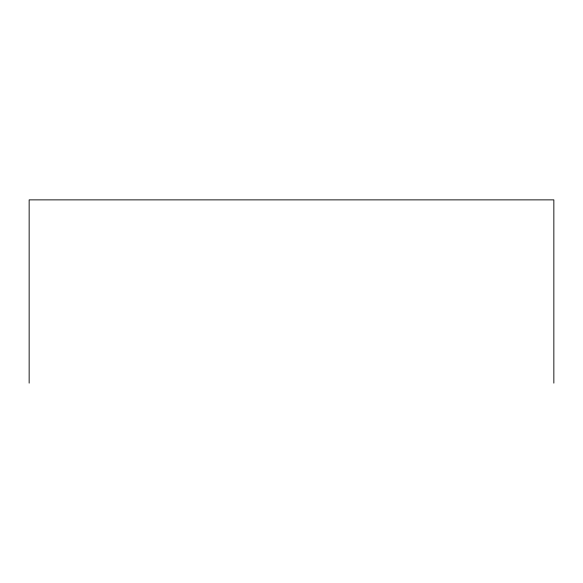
<?xml version="1.0" encoding="UTF-8"?>
<svg xmlns="http://www.w3.org/2000/svg" width="583" height="583" viewBox="0 0 583 583"><rect width="100%" height="100%" fill="white"/><g stroke="black" fill="none" stroke-linecap="round" stroke-linejoin="round"><path stroke-width="0.87" d="M553.85 383.126L553.85 199.874L29.15 199.874L29.15 383.126"/></g></svg>
